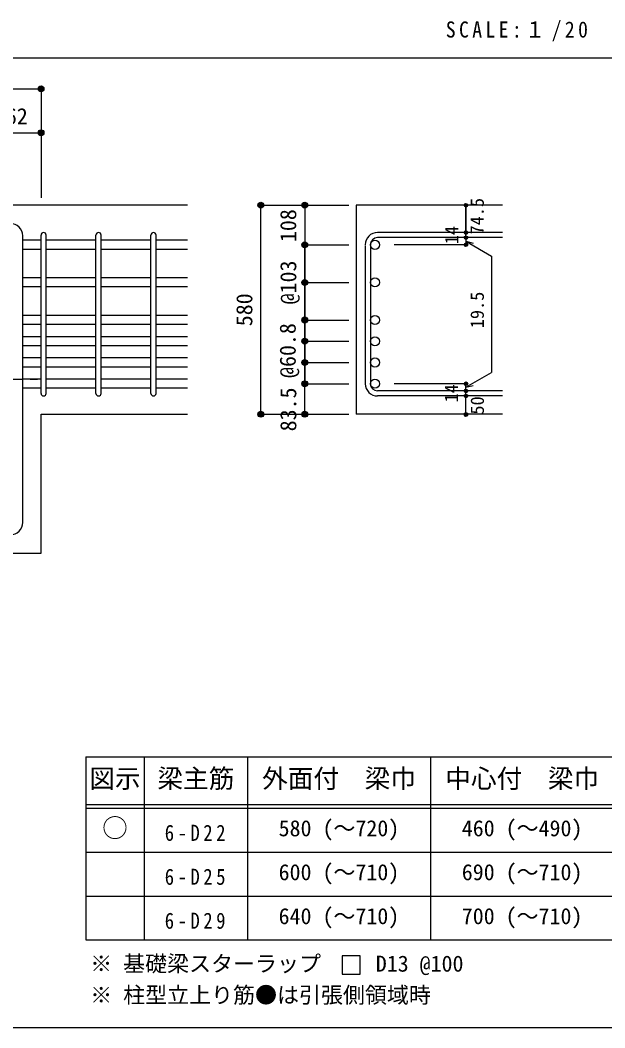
# Model space of a CAD drawing. Units: millimetres at full size, sheet at 1:20; some dimension numbers follow another scale. Extents: x -3982 to 3969, y -2797 to 2801.
# Drawn here: x 786 to 2382, y -2797 to -45 of the extents above; entities that cross this region are included whole.
import ezdxf
from ezdxf.enums import TextEntityAlignment as Align

# ---------------------------------------------------------------- set-up
doc = ezdxf.new("R2010")
doc.units = ezdxf.units.MM
doc.header["$LTSCALE"] = 20
doc.header["$PDMODE"] = 32
doc.header["$PDSIZE"] = 10
doc.linetypes.add('CHAIN1', pattern=[8, 5, -1, 1, -1])
for name, color, linetype in [('6-1_躯体線', 2, 'Continuous'), ('6-4_フープ', 7, 'Continuous'), ('6-5_梁主筋', 7, 'Continuous'), ('6-6_S.T.P.', 7, 'Continuous'), ('6-7_文字', 7, 'Continuous'), ('6-D_寸法', 4, 'Continuous'), ('6-E_枠', 7, 'Continuous'), ('F-0_枠', 6, 'Continuous')]:
    doc.layers.add(name, color=color, linetype=linetype)
doc.styles.add('ＭＳ ゴシック', font='')
doc.styles.get('ＭＳ ゴシック').set_extended_font_data('MS Gothic')

msp = doc.modelspace()

# ---------------------------------------------------------------- linework, layer by layer
at = {"layer": '6-1_躯体線'}
for p, q in [((1243.29, -550.21), (-106.71, -550.21)), ((2103.29, -550.21), (1703.29, -550.21)), ((1703.29, -550.21), (1703.29, -1121.21)), ((843.29, -1121.21), (1243.29, -1121.21)), ((843.29, -1500.21), (843.29, -1121.21)), ((2103.29, -1121.21), (1703.29, -1121.21))]:
    msp.add_line(p, q, dxfattribs=at)
msp.add_lwpolyline([(596.79, -1900.21), (596.79, -1500.21), (843.29, -1500.21)], dxfattribs=at)
at = {"layer": '6-4_フープ'}
msp.add_line((793.29, -1416.71), (793.29, -633.71), dxfattribs=at)
for centre, start, end in [((759.79, -633.71), 0, 90), ((759.79, -1416.71), 270, 0)]:
    msp.add_arc(centre, 33.5, start, end, dxfattribs=at)
at = {"layer": '6-5_梁主筋'}
for p, q in [((843.29, -645.82), (793.29, -645.82)), ((993.29, -645.82), (857.29, -645.82)), ((1143.29, -645.82), (1007.29, -645.82)), ((1243.29, -645.82), (1157.29, -645.82)), ((843.29, -670.82), (793.29, -670.82)), ((993.29, -670.82), (857.29, -670.82)), ((1143.29, -670.82), (1007.29, -670.82)), ((1243.29, -670.82), (1157.29, -670.82)), ((843.29, -748.51), (793.29, -748.51)), ((993.29, -748.51), (857.29, -748.51)), ((1143.29, -748.51), (1007.29, -748.51)), ((1243.29, -748.51), (1157.29, -748.51)), ((843.29, -773.51), (793.29, -773.51)), ((993.29, -773.51), (857.29, -773.51)), ((1143.29, -773.51), (1007.29, -773.51)), ((1243.29, -773.51), (1157.29, -773.51)), ((843.29, -851.21), (793.29, -851.21)), ((993.29, -851.21), (857.29, -851.21)), ((1143.29, -851.21), (1007.29, -851.21)), ((1243.29, -851.21), (1157.29, -851.21)), ((843.29, -876.21), (793.29, -876.21)), ((993.29, -876.21), (857.29, -876.21)), ((1143.29, -876.21), (1007.29, -876.21)), ((1243.29, -876.21), (1157.29, -876.21)), ((843.29, -909.21), (793.29, -909.21)), ((843.29, -934.21), (793.29, -934.21)), ((993.29, -909.21), (857.29, -909.21)), ((993.29, -934.21), (857.29, -934.21)), ((1143.29, -909.21), (1007.29, -909.21)), ((1143.29, -934.21), (1007.29, -934.21)), ((1243.29, -909.21), (1157.29, -909.21)), ((1243.29, -934.21), (1157.29, -934.21)), ((843.29, -967.21), (793.29, -967.21)), ((993.29, -967.21), (857.29, -967.21)), ((1143.29, -967.21), (1007.29, -967.21)), ((1243.29, -967.21), (1157.29, -967.21)), ((843.29, -992.21), (793.29, -992.21)), ((993.29, -992.21), (857.29, -992.21)), ((1143.29, -992.21), (1007.29, -992.21)), ((1243.29, -992.21), (1157.29, -992.21)), ((843.29, -1025.21), (793.29, -1025.21)), ((993.29, -1025.21), (857.29, -1025.21)), ((1143.29, -1025.21), (1007.29, -1025.21)), ((1243.29, -1025.21), (1157.29, -1025.21)), ((843.29, -1050.21), (793.29, -1050.21)), ((993.29, -1050.21), (857.29, -1050.21)), ((1143.29, -1050.21), (1007.29, -1050.21)), ((1243.29, -1050.21), (1157.29, -1050.21))]:
    msp.add_line(p, q, dxfattribs=at)
at = {"layer": '6-5_梁主筋', "color": 3}
for centre in [(1754.79, -658.32), (1754.79, -761.01), (1754.79, -863.71), (1754.79, -921.71), (1754.79, -979.71), (1754.79, -1037.71)]:
    msp.add_circle(centre, 12.5, dxfattribs=at)
at = {"layer": '6-6_S.T.P.'}
for p, q in [((843.29, -1064.21), (843.29, -631.82)), ((857.29, -1064.21), (857.29, -631.82)), ((993.29, -1064.21), (993.29, -631.82)), ((1007.29, -1064.21), (1007.29, -631.82)), ((1143.29, -1064.21), (1143.29, -631.82)), ((1157.29, -1064.21), (1157.29, -631.82)), ((2103.29, -624.82), (1761.79, -624.82)), ((1728.29, -659.82), (1728.29, -1037.71)), ((1742.29, -659.82), (1742.29, -1037.71)), ((2103.29, -638.82), (1761.79, -638.82)), ((2103.29, -1057.21), (1761.79, -1057.21)), ((2103.29, -1071.21), (1761.79, -1071.21))]:
    msp.add_line(p, q, dxfattribs=at)
for centre, radius, start, end in [((850.29, -631.82), 7, 0, 180), ((850.29, -631.82), 7, 0, 180), ((850.29, -631.82), 7, 0, 180), ((850.29, -631.82), 7, 0, 180), ((1000.29, -631.82), 7, 0, 180), ((1150.29, -631.82), 7, 0, 180), ((1761.79, -658.32), 33.5, 90, 180), ((1761.79, -658.32), 19.5, 90, 180), ((1761.79, -1037.71), 33.5, 180, 270), ((1761.79, -1037.71), 19.5, 180, 270), ((850.29, -1064.21), 7, 180, 0), ((850.29, -1064.21), 7, 180, 0), ((850.29, -1064.21), 7, 180, 0), ((850.29, -1064.21), 7, 180, 0), ((1000.29, -1064.21), 7, 180, 0), ((1150.29, -1064.21), 7, 180, 0)]:
    msp.add_arc(centre, radius, start, end, dxfattribs=at)
at = {"layer": '6-7_文字'}
msp.add_lwpolyline([(1664.87, -2649.98), (1714.87, -2649.98), (1714.87, -2599.98), (1664.87, -2599.98)], close=True, dxfattribs=at)
at = {"layer": '6-D_寸法'}
for p, q in [((-106.71, -232.18), (843.29, -232.18)), ((843.29, -232.18), (843.29, -352.18)), ((681.29, -352.18), (843.29, -352.18)), ((843.29, -352.18), (843.29, -530.21)), ((843.29, -352.18), (843.29, -530.21)), ((1443.29, -550.21), (1563.29, -550.21)), ((1443.29, -550.21), (1563.29, -550.21)), ((1443.29, -1121.21), (1443.29, -550.21)), ((1563.29, -550.21), (1683.29, -550.21)), ((1563.29, -550.21), (1683.29, -550.21)), ((1563.29, -550.21), (1563.29, -658.32)), ((2003.29, -638.82), (2003.29, -624.82)), ((1563.29, -658.32), (1683.29, -658.32)), ((1563.29, -658.32), (1683.29, -658.32)), ((1563.29, -659.82), (1563.29, -763.51)), ((1563.29, -762.51), (1563.29, -659.82)), ((2003.29, -658.32), (1807.2, -658.32)), ((2003.29, -638.82), (2003.29, -658.32)), ((2003.29, -648.57), (2022.61, -653.74)), ((1563.29, -761.01), (1683.29, -761.01)), ((1563.29, -863.71), (1683.29, -863.71)), ((1563.29, -863.71), (1683.29, -863.71)), ((1563.29, -921.71), (1683.29, -921.71)), ((1563.29, -921.71), (1683.29, -921.71)), ((1563.29, -979.71), (1683.29, -979.71)), ((1563.29, -979.71), (1683.29, -979.71)), ((2003.29, -1047.46), (2073.35, -1007.01)), ((1563.29, -1037.71), (1683.29, -1037.71)), ((1563.29, -1037.71), (1683.29, -1037.71)), ((2003.29, -1037.71), (1807.2, -1037.71)), ((2003.29, -1057.21), (2003.29, -1037.71)), ((2003.29, -1047.46), (2022.61, -1042.28)), ((2003.29, -1071.21), (2003.29, -1057.21)), ((2003.29, -1121.21), (2003.29, -1071.21)), ((1563.29, -1121.21), (1683.29, -1121.21))]:
    msp.add_line(p, q, dxfattribs=at)
at = {"layer": '6-D_寸法', "linetype": 'CHAIN1'}
msp.add_line((-106.71, -1025.21), (843.29, -1025.21), dxfattribs=at)
at = {"layer": '6-D_寸法'}
for points in [[(1443.29, -550.21), (1563.29, -550.21), (1683.29, -550.21)], [(2003.29, -624.82), (2003.29, -550.21), (2003.29, -624.82)], [(2003.29, -648.57), (2073.35, -689.02), (2073.35, -1007.01)], [(1563.29, -763.51), (1563.29, -1037.71), (1563.29, -762.51)], [(1443.29, -1121.21), (1563.29, -1121.21), (1563.29, -1037.71)]]:
    msp.add_lwpolyline(points, dxfattribs=at)
for centre, radius in [((843.29, -232.18), 8), ((843.29, -232.18), 7.2), ((843.29, -232.18), 6.4), ((843.29, -232.18), 5.6), ((843.29, -232.18), 4.8), ((843.29, -232.18), 4), ((843.29, -232.18), 3.2), ((843.29, -232.18), 2.4), ((843.29, -232.18), 1.6), ((843.29, -232.18), 0.8), ((843.29, -352.18), 8), ((843.29, -352.18), 7.2), ((843.29, -352.18), 6.4), ((843.29, -352.18), 5.6), ((843.29, -352.18), 4.8), ((843.29, -352.18), 4), ((843.29, -352.18), 3.2), ((843.29, -352.18), 2.4), ((843.29, -352.18), 1.6), ((843.29, -352.18), 0.8), ((1443.29, -550.21), 8), ((1443.29, -550.21), 7.2), ((1443.29, -550.21), 6.4), ((1443.29, -550.21), 5.6), ((1443.29, -550.21), 4.8), ((1443.29, -550.21), 4), ((1443.29, -550.21), 3.2), ((1443.29, -550.21), 2.4), ((1443.29, -550.21), 1.6), ((1443.29, -550.21), 0.8), ((1563.29, -550.21), 8), ((1563.29, -550.21), 7.2), ((1563.29, -550.21), 6.4), ((1563.29, -550.21), 5.6), ((1563.29, -550.21), 4.8), ((1563.29, -550.21), 4), ((1563.29, -550.21), 3.2), ((1563.29, -550.21), 2.4), ((1563.29, -550.21), 1.6), ((1563.29, -550.21), 0.8), ((2003.29, -550.21), 4), ((2003.29, -550.21), 3.6), ((2003.29, -550.21), 3.2), ((2003.29, -550.21), 2.8), ((2003.29, -550.21), 2.4), ((2003.29, -550.21), 2), ((2003.29, -550.21), 1.6), ((2003.29, -550.21), 1.2), ((2003.29, -550.21), 0.8), ((2003.29, -550.21), 0.4), ((2003.29, -624.82), 4), ((2003.29, -624.82), 3.6), ((2003.29, -624.82), 3.2), ((2003.29, -624.82), 2.8), ((2003.29, -624.82), 2.4), ((2003.29, -624.82), 2), ((2003.29, -624.82), 1.6), ((2003.29, -624.82), 1.2), ((2003.29, -624.82), 0.8), ((2003.29, -624.82), 0.4), ((1563.29, -658.32), 8), ((1563.29, -658.32), 7.2), ((1563.29, -658.32), 6.4), ((1563.29, -658.32), 5.6), ((1563.29, -658.32), 4.8), ((1563.29, -658.32), 4), ((1563.29, -658.32), 3.2), ((1563.29, -658.32), 2.4), ((1563.29, -658.32), 1.6), ((1563.29, -658.32), 0.8), ((2003.29, -638.82), 4), ((2003.29, -658.32), 4), ((2003.29, -638.82), 3.6), ((2003.29, -658.32), 3.6), ((2003.29, -638.82), 3.2), ((2003.29, -658.32), 3.2), ((2003.29, -638.82), 2.8), ((2003.29, -658.32), 2.8), ((2003.29, -638.82), 2.4), ((2003.29, -658.32), 2.4), ((2003.29, -638.82), 2), ((2003.29, -658.32), 2), ((2003.29, -638.82), 1.6), ((2003.29, -658.32), 1.6), ((2003.29, -638.82), 1.2), ((2003.29, -658.32), 1.2), ((2003.29, -638.82), 0.8), ((2003.29, -658.32), 0.8), ((2003.29, -638.82), 0.4), ((2003.29, -658.32), 0.4), ((1563.29, -761.01), 8), ((1563.29, -761.01), 7.2), ((1563.29, -761.01), 6.4), ((1563.29, -761.01), 5.6), ((1563.29, -761.01), 4.8), ((1563.29, -761.01), 4), ((1563.29, -761.01), 3.2), ((1563.29, -761.01), 2.4), ((1563.29, -761.01), 1.6), ((1563.29, -761.01), 0.8), ((1563.29, -863.71), 8), ((1563.29, -863.71), 7.2), ((1563.29, -863.71), 6.4), ((1563.29, -863.71), 5.6), ((1563.29, -863.71), 4.8), ((1563.29, -863.71), 4), ((1563.29, -863.71), 3.2), ((1563.29, -863.71), 2.4), ((1563.29, -863.71), 1.6), ((1563.29, -863.71), 0.8), ((1563.29, -921.71), 8), ((1563.29, -921.71), 7.2), ((1563.29, -921.71), 6.4), ((1563.29, -921.71), 5.6), ((1563.29, -921.71), 4.8), ((1563.29, -921.71), 4), ((1563.29, -921.71), 3.2), ((1563.29, -921.71), 2.4), ((1563.29, -921.71), 1.6), ((1563.29, -921.71), 0.8), ((1563.29, -979.71), 8), ((1563.29, -979.71), 7.2), ((1563.29, -979.71), 6.4), ((1563.29, -979.71), 5.6), ((1563.29, -979.71), 4.8), ((1563.29, -979.71), 4), ((1563.29, -979.71), 3.2), ((1563.29, -979.71), 2.4), ((1563.29, -979.71), 1.6), ((1563.29, -979.71), 0.8), ((1563.29, -1037.71), 8), ((1563.29, -1037.71), 7.2), ((1563.29, -1037.71), 6.4), ((1563.29, -1037.71), 5.6), ((1563.29, -1037.71), 4.8), ((1563.29, -1037.71), 4), ((1563.29, -1037.71), 3.2), ((1563.29, -1037.71), 2.4), ((1563.29, -1037.71), 1.6), ((1563.29, -1037.71), 0.8), ((2003.29, -1037.71), 4), ((2003.29, -1037.71), 3.6), ((2003.29, -1037.71), 3.2), ((2003.29, -1037.71), 2.8), ((2003.29, -1037.71), 2.4), ((2003.29, -1037.71), 2), ((2003.29, -1037.71), 1.6), ((2003.29, -1037.71), 1.2), ((2003.29, -1037.71), 0.8), ((2003.29, -1037.71), 0.4), ((2003.29, -1057.21), 4), ((2003.29, -1071.21), 4), ((2003.29, -1057.21), 3.6), ((2003.29, -1071.21), 3.6), ((2003.29, -1057.21), 3.2), ((2003.29, -1071.21), 3.2), ((2003.29, -1057.21), 2.8), ((2003.29, -1071.21), 2.8), ((2003.29, -1057.21), 2.4), ((2003.29, -1071.21), 2.4), ((2003.29, -1057.21), 2), ((2003.29, -1071.21), 2), ((2003.29, -1057.21), 1.6), ((2003.29, -1071.21), 1.6), ((2003.29, -1057.21), 1.2), ((2003.29, -1071.21), 1.2), ((2003.29, -1057.21), 0.8), ((2003.29, -1071.21), 0.8), ((2003.29, -1057.21), 0.4), ((2003.29, -1071.21), 0.4), ((1443.29, -1121.21), 8), ((1443.29, -1121.21), 7.2), ((1443.29, -1121.21), 6.4), ((1443.29, -1121.21), 5.6), ((1443.29, -1121.21), 4.8), ((1443.29, -1121.21), 4), ((1443.29, -1121.21), 3.2), ((1443.29, -1121.21), 2.4), ((1443.29, -1121.21), 1.6), ((1443.29, -1121.21), 0.8), ((1563.29, -1121.21), 8), ((1563.29, -1121.21), 7.2), ((1563.29, -1121.21), 6.4), ((1563.29, -1121.21), 5.6), ((1563.29, -1121.21), 4.8), ((1563.29, -1121.21), 4), ((1563.29, -1121.21), 3.2), ((1563.29, -1121.21), 2.4), ((1563.29, -1121.21), 1.6), ((1563.29, -1121.21), 0.8), ((2003.29, -1123.21), 4), ((2003.29, -1121.21), 3.6), ((2003.29, -1121.21), 3.2), ((2003.29, -1121.21), 2.8), ((2003.29, -1121.21), 2.4), ((2003.29, -1121.21), 2), ((2003.29, -1121.21), 1.6), ((2003.29, -1121.21), 1.2), ((2003.29, -1121.21), 0.8), ((2003.29, -1121.21), 0.4)]:
    msp.add_circle(centre, radius, dxfattribs=at)
at = {"layer": '6-D_寸法', "color": 7}
for p in [(843.29, -232.18), (843.29, -352.18), (1443.29, -550.21), (1563.29, -550.21), (2003.29, -550.21), (2003.29, -624.82), (1563.29, -658.32), (2003.29, -638.82), (2003.29, -658.32), (1563.29, -761.01), (1563.29, -863.71), (1563.29, -863.71), (1563.29, -921.71), (1563.29, -921.71), (1563.29, -979.71), (1563.29, -979.71), (1563.29, -1037.71), (1563.29, -1037.71), (2003.29, -1037.71), (2003.29, -1037.71), (2003.29, -1057.21), (2003.29, -1071.21), (1443.29, -1121.21), (1563.29, -1121.21), (2003.29, -1121.21)]:
    msp.add_point(p, dxfattribs=at)
at = {"layer": '6-E_枠', "color": 3}
for p, q in [((965.14, -2056.88), (965.14, -2556.88)), ((965.14, -2056.88), (2406.83, -2056.88)), ((965.14, -2556.88), (2406.83, -2556.88))]:
    msp.add_line(p, q, dxfattribs=at)
at = {"layer": '6-E_枠'}
for p, q in [((1125.14, -2056.88), (1125.14, -2556.88)), ((1406.83, -2056.88), (1406.83, -2556.88)), ((1906.83, -2056.88), (1906.83, -2556.88)), ((965.14, -2186.88), (2406.83, -2186.88)), ((965.14, -2196.88), (2406.83, -2196.88)), ((965.14, -2316.88), (2406.83, -2316.88)), ((965.14, -2436.88), (2406.83, -2436.88))]:
    msp.add_line(p, q, dxfattribs=at)
at = {"layer": 'F-0_枠', "color": 2}
msp.add_line((-3981.92, -148.03), (2482.4, -148.03), dxfattribs=at)
at = {"layer": 'F-0_枠'}
msp.add_line((3969.4, -2796.83), (-3981.92, -2796.83), dxfattribs=at)

# ---------------------------------------------------------------- texts
at = {"layer": '6-7_文字', "color": 2, "style": 'ＭＳ ゴシック'}
for s, p in [('図示', (975.14, -2156.88)), ('梁主筋', (1160.98, -2156.88)), ('外面付\u3000梁巾', (1446.83, -2156.88)), ('中心付\u3000梁巾', (1946.83, -2156.88)), ('○', (1010.14, -2291.88))]:
    msp.add_text(s, height=51.32, dxfattribs=at).set_placement(p, align=Align.BOTTOM_LEFT)
at = {"layer": '6-7_文字', "style": 'ＭＳ ゴシック'}
for s, p in [('580 (～720)', (1491.83, -2286.88)), ('460 (～490)', (1991.83, -2286.88)), ('600 (～710)', (1491.83, -2406.88)), ('690 (～710)', (1991.83, -2406.88)), ('640 (～710)', (1491.83, -2526.88)), ('700 (～710)', (1991.83, -2526.88)), ('※ 基礎梁スターラップ     D13 @100', (977.51, -2656.6)), ('※ 柱型立上り筋●は引張側領域時', (977.51, -2742.27))]:
    msp.add_text(s, height=43.99, dxfattribs=at).set_placement(p, align=Align.BOTTOM_LEFT)
at = {"layer": '6-7_文字', "color": 2, "insert": (1948.17, -103.03), "char_height": 43.99, "attachment_point": 7, "style": 'ＭＳ ゴシック'}
msp.add_mtext('\\T1.34;\\W0.9;SCALE:１/20', dxfattribs=at)
at = {"layer": '6-7_文字', "char_height": 43.99, "attachment_point": 7, "style": 'ＭＳ ゴシック'}
for s, insert in [('\\T1.38;\\W0.85;6-D22', (1180.98, -2286.88)), ('\\T1.38;\\W0.85;6-D25', (1180.98, -2406.88)), ('\\T1.38;\\W0.85;6-D29', (1180.98, -2526.88))]:
    msp.add_mtext(s, dxfattribs=dict(at, insert=insert))
at = {"layer": '6-D_寸法', "style": 'ＭＳ ゴシック'}
msp.add_text('162', height=43.99, dxfattribs=at).set_placement((717.29, -342.18), align=Align.BOTTOM_LEFT)
for s, height, p in [('74.5', 36.66, (2062.86, -630.12)), ('108', 43.99, (1553.08, -650.86)), ('14', 36.66, (1993.29, -656.74)), ('@103', 43.99, (1553.29, -821.01)), ('580', 43.99, (1433.29, -880.71)), ('19.5', 36.66, (2063.08, -886.17)), ('@60.8', 43.99, (1551.72, -1021.91)), ('14', 36.66, (1992.63, -1088.88)), ('83.5', 43.99, (1553.29, -1167.71)), ('50', 36.66, (2063.36, -1122))]:
    msp.add_text(s, height=height, rotation=90, dxfattribs=at).set_placement(p, align=Align.BOTTOM_LEFT)

doc.saveas('drawing.dxf')
